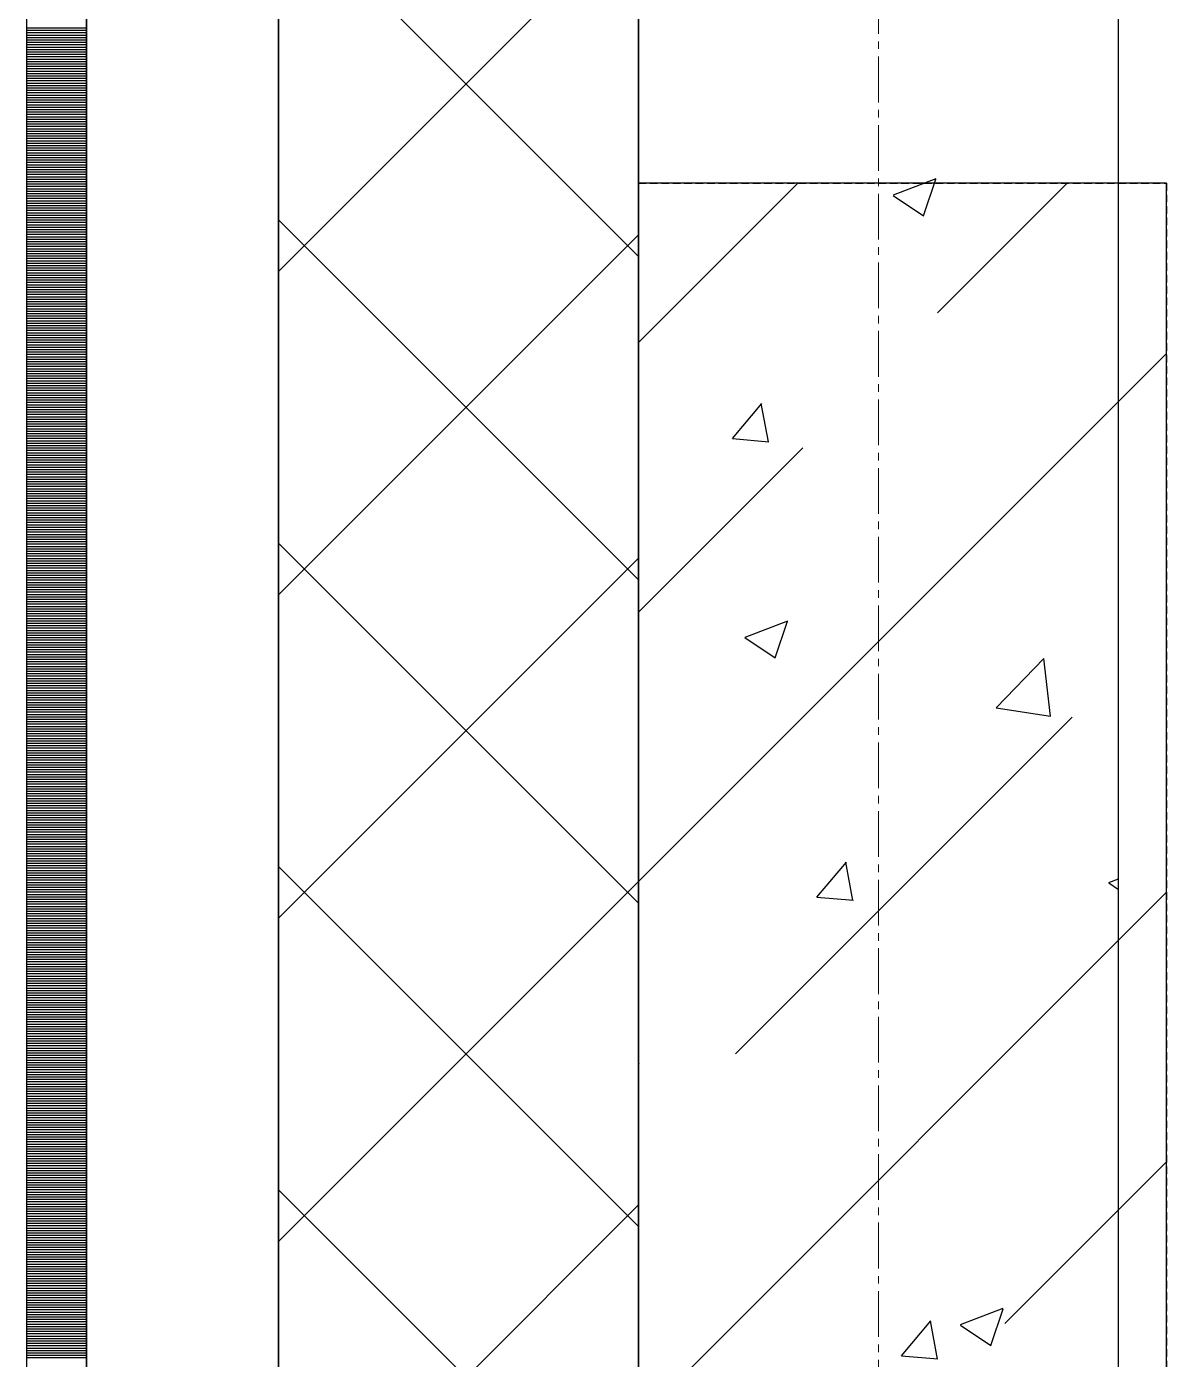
# Model space of a CAD drawing. Header units: millimetres. Extents: x -231292 to 573618, y -153144 to 564035.
# Drawn here: x 8548 to 9023, y 209176 to 209732 of the extents above; entities that cross this region are included whole.
import ezdxf

# ---------------------------------------------------------------- set-up
doc = ezdxf.new("R2010")
doc.units = ezdxf.units.MM
doc.linetypes.add('CENTER2', pattern=[28.575, 19.05, -3.175, 3.175, -3.175])
doc.linetypes.add('HIDDEN2', pattern=[4.7625, 3.175, -1.5875])
doc.layers.get('0').update_dxf_attribs({"color": 250})
for name, color, linetype, lineweight in [('АР_Колонны', 250, 'Continuous', 35), ('АР_Стены ЖБ', 250, 'Continuous', 35), ('АР_Стены ПЕНОблок', 250, 'Continuous', 20), ('АР_Тонкая', 250, 'Continuous', 5), ('АР_Утеплитель', 250, 'Continuous', 0), ('АР_Штриховка', 250, 'Continuous', 0), ('РД_Оси_100', 250, 'Continuous', 0)]:
    doc.layers.add(name, color=color, linetype=linetype, lineweight=lineweight)

# ---------------------------------------------------------------- blocks, each defined once
blk = doc.blocks.new('оси_рен')
at = {"layer": 'РД_Оси_100', "color": 251, "linetype": 'CENTER2', "true_color": 0x636466}
blk.add_line((1195652.916, 135558.25), (1195652.916, 223268.25), dxfattribs=at)

msp = doc.modelspace()

# ---------------------------------------------------------------- linework, layer by layer
at = {"layer": 'АР_Колонны', "color": 18, "linetype": 'HIDDEN2', "lineweight": 25, "true_color": 0x000000}
for p, q in [((8803.243, 209666.253), (9023.243, 209666.253)), ((8803.243, 208466.253), (8803.243, 209666.253)), ((9023.243, 209666.253), (9023.243, 208466.253))]:
    msp.add_line(p, q, dxfattribs=at)
at = {"layer": 'АР_Колонны', "color": 18, "linetype": 'Continuous', "lineweight": 25, "true_color": 0x000000}
for p, q in [((9023.243, 209666.253), (8803.243, 209666.253)), ((8803.243, 209666.253), (8803.243, 208466.253)), ((9023.243, 209666.253), (8803.243, 209666.253)), ((8803.243, 209666.253), (8803.243, 208466.253)), ((9023.243, 208466.253), (9023.243, 209666.253)), ((9023.243, 208466.253), (9023.243, 209666.253))]:
    msp.add_line(p, q, dxfattribs=at)
at = {"layer": 'АР_Стены ЖБ', "color": 18, "linetype": 'Continuous', "lineweight": 25, "true_color": 0x000000}
for p, q in [((9023.243, 209666.253), (8803.243, 209666.253)), ((8803.243, 209666.253), (8803.243, 208466.253)), ((9023.243, 208466.253), (9023.243, 209666.253))]:
    msp.add_line(p, q, dxfattribs=at)
at = {"layer": 'АР_Стены ПЕНОблок', "color": 18, "linetype": 'Continuous', "lineweight": 25, "true_color": 0x000000}
for p, q in [((8803.243, 263866.253), (8803.243, 187666.253)), ((9003.243, 187666.253), (9003.243, 263866.253))]:
    msp.add_line(p, q, dxfattribs=at)
at = {"layer": 'АР_Тонкая', "color": 18, "linetype": 'Continuous', "lineweight": 25, "true_color": 0x000000}
for p, q in [((8548.243, 263866.253), (8548.243, 187666.253)), ((8573.243, 263866.253), (8573.243, 187666.253)), ((8573.243, 187666.253), (8573.243, 263866.253)), ((8653.243, 187666.253), (8653.243, 263866.253))]:
    msp.add_line(p, q, dxfattribs=at)
at = {"layer": 'АР_Утеплитель', "color": 18, "linetype": 'Continuous', "lineweight": 25, "true_color": 0x000000}
for p, q in [((8653.243, 263866.253), (8653.243, 187666.253)), ((8803.243, 187666.253), (8803.243, 263866.253))]:
    msp.add_line(p, q, dxfattribs=at)
at = {"layer": 'АР_Штриховка', "color": 18, "linetype": 'Continuous', "lineweight": 25, "true_color": 0x000000}
for p, q in [((8803.243, 209635.791), (8653.243, 209785.791)), ((8653.243, 209629.504), (8803.243, 209779.504)), ((8548.243, 209731.002), (8573.243, 209731.002)), ((8548.243, 209730.002), (8573.243, 209730.002)), ((8548.243, 209729.002), (8573.243, 209729.002)), ((8548.243, 209728.002), (8573.243, 209728.002)), ((8548.243, 209727.002), (8573.243, 209727.002)), ((8548.243, 209726.002), (8573.243, 209726.002)), ((8548.243, 209725.002), (8573.243, 209725.002)), ((8548.243, 209724.002), (8573.243, 209724.002)), ((8548.243, 209723.002), (8573.243, 209723.002)), ((8548.243, 209722.002), (8573.243, 209722.002)), ((8548.243, 209721.002), (8573.243, 209721.002)), ((8548.243, 209720.002), (8573.243, 209720.002)), ((8548.243, 209719.002), (8573.243, 209719.002)), ((8548.243, 209718.002), (8573.243, 209718.002)), ((8548.243, 209717.002), (8573.243, 209717.002)), ((8548.243, 209716.002), (8573.243, 209716.002)), ((8548.243, 209715.002), (8573.243, 209715.002)), ((8548.243, 209714.002), (8573.243, 209714.002)), ((8548.243, 209713.002), (8573.243, 209713.002)), ((8548.243, 209712.002), (8573.243, 209712.002)), ((8548.243, 209711.002), (8573.243, 209711.002)), ((8548.243, 209710.002), (8573.243, 209710.002)), ((8548.243, 209709.002), (8573.243, 209709.002)), ((8548.243, 209708.002), (8573.243, 209708.002)), ((8548.243, 209707.002), (8573.243, 209707.002)), ((8548.243, 209706.002), (8573.243, 209706.002)), ((8548.243, 209705.002), (8573.243, 209705.002)), ((8548.243, 209704.002), (8573.243, 209704.002)), ((8548.243, 209703.002), (8573.243, 209703.002)), ((8548.243, 209702.002), (8573.243, 209702.002)), ((8548.243, 209701.002), (8573.243, 209701.002)), ((8548.243, 209700.002), (8573.243, 209700.002)), ((8548.243, 209699.002), (8573.243, 209699.002)), ((8548.243, 209698.002), (8573.243, 209698.002)), ((8548.243, 209697.002), (8573.243, 209697.002)), ((8548.243, 209696.002), (8573.243, 209696.002)), ((8548.243, 209695.002), (8573.243, 209695.002)), ((8548.243, 209694.002), (8573.243, 209694.002)), ((8548.243, 209693.002), (8573.243, 209693.002)), ((8548.243, 209692.002), (8573.243, 209692.002)), ((8548.243, 209691.002), (8573.243, 209691.002)), ((8548.243, 209690.002), (8573.243, 209690.002)), ((8548.243, 209689.002), (8573.243, 209689.002)), ((8548.243, 209688.002), (8573.243, 209688.002)), ((8548.243, 209687.002), (8573.243, 209687.002)), ((8548.243, 209686.002), (8573.243, 209686.002)), ((8548.243, 209685.002), (8573.243, 209685.002)), ((8548.243, 209684.002), (8573.243, 209684.002)), ((8548.243, 209683.002), (8573.243, 209683.002)), ((8548.243, 209682.002), (8573.243, 209682.002)), ((8548.243, 209681.002), (8573.243, 209681.002)), ((8548.243, 209680.002), (8573.243, 209680.002)), ((8548.243, 209679.002), (8573.243, 209679.002)), ((8548.243, 209678.002), (8573.243, 209678.002)), ((8548.243, 209677.002), (8573.243, 209677.002)), ((8548.243, 209676.002), (8573.243, 209676.002)), ((8548.243, 209675.002), (8573.243, 209675.002)), ((8548.243, 209674.002), (8573.243, 209674.002)), ((8548.243, 209673.002), (8573.243, 209673.002)), ((8548.243, 209672.002), (8573.243, 209672.002)), ((8548.243, 209671.002), (8573.243, 209671.002)), ((8548.243, 209670.002), (8573.243, 209670.002)), ((8548.243, 209669.002), (8573.243, 209669.002)), ((8548.243, 209668.002), (8573.243, 209668.002)), ((8548.243, 209667.002), (8573.243, 209667.002)), ((8548.243, 209666.002), (8573.243, 209666.002)), ((8803.243, 209599.899), (8869.597, 209666.253)), ((8909.491, 209661.393), (8927.276, 209668.22)), ((8922.046, 209652.678), (8927.196, 209668.027)), ((8927.83, 209612.232), (8981.85, 209666.253)), ((8548.243, 209665.002), (8573.243, 209665.002)), ((8548.243, 209664.002), (8573.243, 209664.002)), ((8548.243, 209663.002), (8573.243, 209663.002)), ((8548.243, 209662.002), (8573.243, 209662.002)), ((8548.243, 209661.002), (8573.243, 209661.002)), ((8909.405, 209661.202), (8922.039, 209652.68)), ((8548.243, 209660.002), (8573.243, 209660.002)), ((8548.243, 209659.002), (8573.243, 209659.002)), ((8548.243, 209658.002), (8573.243, 209658.002)), ((8548.243, 209657.002), (8573.243, 209657.002)), ((8548.243, 209656.002), (8573.243, 209656.002)), ((8548.243, 209655.002), (8573.243, 209655.002)), ((8548.243, 209654.002), (8573.243, 209654.002)), ((8548.243, 209653.002), (8573.243, 209653.002)), ((8548.243, 209652.002), (8573.243, 209652.002)), ((8548.243, 209651.002), (8573.243, 209651.002)), ((8548.243, 209650.002), (8573.243, 209650.002)), ((8803.243, 209501.087), (8653.243, 209651.087)), ((8548.243, 209649.002), (8573.243, 209649.002)), ((8548.243, 209648.002), (8573.243, 209648.002)), ((8548.243, 209647.002), (8573.243, 209647.002)), ((8548.243, 209646.002), (8573.243, 209646.002)), ((8548.243, 209645.002), (8573.243, 209645.002)), ((8548.243, 209644.002), (8573.243, 209644.002)), ((8653.243, 209494.8), (8803.243, 209644.8)), ((8548.243, 209643.002), (8573.243, 209643.002)), ((8548.243, 209642.002), (8573.243, 209642.002)), ((8548.243, 209641.002), (8573.243, 209641.002)), ((8548.243, 209640.002), (8573.243, 209640.002)), ((8548.243, 209639.002), (8573.243, 209639.002)), ((8548.243, 209638.002), (8573.243, 209638.002)), ((8548.243, 209637.002), (8573.243, 209637.002)), ((8548.243, 209636.002), (8573.243, 209636.002)), ((8548.243, 209635.002), (8573.243, 209635.002)), ((8548.243, 209634.002), (8573.243, 209634.002)), ((8548.243, 209633.002), (8573.243, 209633.002)), ((8548.243, 209632.002), (8573.243, 209632.002)), ((8548.243, 209631.002), (8573.243, 209631.002)), ((8548.243, 209630.002), (8573.243, 209630.002)), ((8548.243, 209629.002), (8573.243, 209629.002)), ((8548.243, 209628.002), (8573.243, 209628.002)), ((8548.243, 209627.002), (8573.243, 209627.002)), ((8548.243, 209626.002), (8573.243, 209626.002)), ((8548.243, 209625.002), (8573.243, 209625.002)), ((8548.243, 209624.002), (8573.243, 209624.002)), ((8548.243, 209623.002), (8573.243, 209623.002)), ((8548.243, 209622.002), (8573.243, 209622.002)), ((8548.243, 209621.002), (8573.243, 209621.002)), ((8548.243, 209620.002), (8573.243, 209620.002)), ((8548.243, 209619.002), (8573.243, 209619.002)), ((8548.243, 209618.002), (8573.243, 209618.002)), ((8548.243, 209617.002), (8573.243, 209617.002)), ((8548.243, 209616.002), (8573.243, 209616.002)), ((8548.243, 209615.002), (8573.243, 209615.002)), ((8548.243, 209614.002), (8573.243, 209614.002)), ((8548.243, 209613.002), (8573.243, 209613.002)), ((8548.243, 209612.002), (8573.243, 209612.002)), ((8548.243, 209611.002), (8573.243, 209611.002)), ((8548.243, 209610.002), (8573.243, 209610.002)), ((8548.243, 209609.002), (8573.243, 209609.002)), ((8548.243, 209608.002), (8573.243, 209608.002)), ((8548.243, 209607.002), (8573.243, 209607.002)), ((8548.243, 209606.002), (8573.243, 209606.002)), ((8548.243, 209605.002), (8573.243, 209605.002)), ((8548.243, 209604.002), (8573.243, 209604.002)), ((8548.243, 209603.002), (8573.243, 209603.002)), ((8548.243, 209602.002), (8573.243, 209602.002)), ((8548.243, 209601.002), (8573.243, 209601.002)), ((8548.243, 209600.002), (8573.243, 209600.002)), ((8548.243, 209599.002), (8573.243, 209599.002)), ((8548.243, 209598.002), (8573.243, 209598.002)), ((8548.243, 209597.002), (8573.243, 209597.002)), ((8548.243, 209596.002), (8573.243, 209596.002)), ((8548.243, 209595.002), (8573.243, 209595.002)), ((8548.243, 209594.002), (8573.243, 209594.002)), ((8803.243, 209375.392), (9023.243, 209595.392)), ((8548.243, 209593.002), (8573.243, 209593.002)), ((8548.243, 209592.002), (8573.243, 209592.002)), ((8548.243, 209591.002), (8573.243, 209591.002)), ((8548.243, 209590.002), (8573.243, 209590.002)), ((8548.243, 209589.002), (8573.243, 209589.002)), ((8548.243, 209588.002), (8573.243, 209588.002)), ((8548.243, 209587.002), (8573.243, 209587.002)), ((8548.243, 209586.002), (8573.243, 209586.002)), ((8548.243, 209585.002), (8573.243, 209585.002)), ((8548.243, 209584.002), (8573.243, 209584.002)), ((8548.243, 209583.002), (8573.243, 209583.002)), ((8548.243, 209582.002), (8573.243, 209582.002)), ((8548.243, 209581.002), (8573.243, 209581.002)), ((8548.243, 209580.002), (8573.243, 209580.002)), ((8548.243, 209579.002), (8573.243, 209579.002)), ((8548.243, 209578.002), (8573.243, 209578.002)), ((8548.243, 209577.002), (8573.243, 209577.002)), ((8548.243, 209576.002), (8573.243, 209576.002)), ((8548.243, 209575.002), (8573.243, 209575.002)), ((8548.243, 209574.002), (8573.243, 209574.002)), ((8548.243, 209573.002), (8573.243, 209573.002)), ((8548.243, 209572.002), (8573.243, 209572.002)), ((8842.387, 209559.922), (8854.632, 209574.515)), ((8857.368, 209558.547), (8854.431, 209574.468)), ((8548.243, 209571.002), (8573.243, 209571.002)), ((8548.243, 209570.002), (8573.243, 209570.002)), ((8548.243, 209569.002), (8573.243, 209569.002)), ((8548.243, 209568.002), (8573.243, 209568.002)), ((8548.243, 209567.002), (8573.243, 209567.002)), ((8548.243, 209566.002), (8573.243, 209566.002)), ((8548.243, 209565.002), (8573.243, 209565.002)), ((8548.243, 209564.002), (8573.243, 209564.002)), ((8548.243, 209563.002), (8573.243, 209563.002)), ((8548.243, 209562.002), (8573.243, 209562.002)), ((8548.243, 209561.002), (8573.243, 209561.002)), ((8548.243, 209560.002), (8573.243, 209560.002)), ((8548.243, 209559.002), (8573.243, 209559.002)), ((8548.243, 209558.002), (8573.243, 209558.002)), ((8548.243, 209557.002), (8573.243, 209557.002)), ((8548.243, 209556.002), (8573.243, 209556.002)), ((8548.243, 209555.002), (8573.243, 209555.002)), ((8803.243, 209487.645), (8871.703, 209556.105)), ((8842.386, 209559.912), (8857.568, 209558.584)), ((8548.243, 209554.002), (8573.243, 209554.002)), ((8548.243, 209553.002), (8573.243, 209553.002)), ((8548.243, 209552.002), (8573.243, 209552.002)), ((8548.243, 209551.002), (8573.243, 209551.002)), ((8548.243, 209550.002), (8573.243, 209550.002)), ((8548.243, 209549.002), (8573.243, 209549.002)), ((8548.243, 209548.002), (8573.243, 209548.002)), ((8548.243, 209547.002), (8573.243, 209547.002)), ((8548.243, 209546.002), (8573.243, 209546.002)), ((8548.243, 209545.002), (8573.243, 209545.002)), ((8548.243, 209544.002), (8573.243, 209544.002)), ((8548.243, 209543.002), (8573.243, 209543.002)), ((8548.243, 209542.002), (8573.243, 209542.002)), ((8548.243, 209541.002), (8573.243, 209541.002)), ((8548.243, 209540.002), (8573.243, 209540.002)), ((8548.243, 209539.002), (8573.243, 209539.002)), ((8548.243, 209538.002), (8573.243, 209538.002)), ((8548.243, 209537.002), (8573.243, 209537.002)), ((8548.243, 209536.002), (8573.243, 209536.002)), ((8548.243, 209535.002), (8573.243, 209535.002)), ((8548.243, 209534.002), (8573.243, 209534.002)), ((8548.243, 209533.002), (8573.243, 209533.002)), ((8548.243, 209532.002), (8573.243, 209532.002)), ((8548.243, 209531.002), (8573.243, 209531.002)), ((8548.243, 209530.002), (8573.243, 209530.002)), ((8548.243, 209529.002), (8573.243, 209529.002)), ((8548.243, 209528.002), (8573.243, 209528.002)), ((8548.243, 209527.002), (8573.243, 209527.002)), ((8548.243, 209526.002), (8573.243, 209526.002)), ((8548.243, 209525.002), (8573.243, 209525.002)), ((8548.243, 209524.002), (8573.243, 209524.002)), ((8548.243, 209523.002), (8573.243, 209523.002)), ((8548.243, 209522.002), (8573.243, 209522.002)), ((8548.243, 209521.002), (8573.243, 209521.002)), ((8548.243, 209520.002), (8573.243, 209520.002)), ((8548.243, 209519.002), (8573.243, 209519.002)), ((8548.243, 209518.002), (8573.243, 209518.002)), ((8548.243, 209517.002), (8573.243, 209517.002)), ((8803.243, 209366.383), (8653.243, 209516.383)), ((8548.243, 209516.002), (8573.243, 209516.002)), ((8548.243, 209515.002), (8573.243, 209515.002)), ((8548.243, 209514.002), (8573.243, 209514.002)), ((8548.243, 209513.002), (8573.243, 209513.002)), ((8548.243, 209512.002), (8573.243, 209512.002)), ((8548.243, 209511.002), (8573.243, 209511.002)), ((8548.243, 209510.002), (8573.243, 209510.002)), ((8548.243, 209509.002), (8573.243, 209509.002)), ((8548.243, 209508.002), (8573.243, 209508.002)), ((8548.243, 209507.002), (8573.243, 209507.002)), ((8548.243, 209506.002), (8573.243, 209506.002)), ((8548.243, 209505.002), (8573.243, 209505.002)), ((8653.243, 209360.096), (8803.243, 209510.096)), ((8548.243, 209504.002), (8573.243, 209504.002)), ((8548.243, 209503.002), (8573.243, 209503.002)), ((8548.243, 209502.002), (8573.243, 209502.002)), ((8548.243, 209501.002), (8573.243, 209501.002)), ((8548.243, 209500.002), (8573.243, 209500.002)), ((8548.243, 209499.002), (8573.243, 209499.002)), ((8548.243, 209498.002), (8573.243, 209498.002)), ((8548.243, 209497.002), (8573.243, 209497.002)), ((8548.243, 209496.002), (8573.243, 209496.002)), ((8548.243, 209495.002), (8573.243, 209495.002)), ((8548.243, 209494.002), (8573.243, 209494.002)), ((8548.243, 209493.002), (8573.243, 209493.002)), ((8548.243, 209492.002), (8573.243, 209492.002)), ((8548.243, 209491.002), (8573.243, 209491.002)), ((8548.243, 209490.002), (8573.243, 209490.002)), ((8548.243, 209489.002), (8573.243, 209489.002)), ((8548.243, 209488.002), (8573.243, 209488.002)), ((8548.243, 209487.002), (8573.243, 209487.002)), ((8548.243, 209486.002), (8573.243, 209486.002)), ((8548.243, 209485.002), (8573.243, 209485.002)), ((8548.243, 209484.002), (8573.243, 209484.002)), ((8548.243, 209483.002), (8573.243, 209483.002)), ((8847.689, 209477.205), (8865.474, 209484.032)), ((8860.244, 209468.49), (8865.394, 209483.839)), ((8548.243, 209482.002), (8573.243, 209482.002)), ((8548.243, 209481.002), (8573.243, 209481.002)), ((8548.243, 209480.002), (8573.243, 209480.002)), ((8548.243, 209479.002), (8573.243, 209479.002)), ((8548.243, 209478.002), (8573.243, 209478.002)), ((8548.243, 209477.002), (8573.243, 209477.002)), ((8548.243, 209476.002), (8573.243, 209476.002)), ((8548.243, 209475.002), (8573.243, 209475.002)), ((8548.243, 209474.002), (8573.243, 209474.002)), ((8548.243, 209473.002), (8573.243, 209473.002)), ((8548.243, 209472.002), (8573.243, 209472.002)), ((8847.603, 209477.014), (8860.237, 209468.492)), ((8548.243, 209471.002), (8573.243, 209471.002)), ((8548.243, 209470.002), (8573.243, 209470.002)), ((8548.243, 209469.002), (8573.243, 209469.002)), ((8548.243, 209468.002), (8573.243, 209468.002)), ((8548.243, 209467.002), (8573.243, 209467.002)), ((8952.361, 209447.706), (8972.145, 209468.324)), ((8974.918, 209444.198), (8972.111, 209468.321)), ((8548.243, 209466.002), (8573.243, 209466.002)), ((8548.243, 209465.002), (8573.243, 209465.002)), ((8548.243, 209464.002), (8573.243, 209464.002)), ((8548.243, 209463.002), (8573.243, 209463.002)), ((8548.243, 209462.002), (8573.243, 209462.002)), ((8548.243, 209461.002), (8573.243, 209461.002)), ((8548.243, 209460.002), (8573.243, 209460.002)), ((8548.243, 209459.002), (8573.243, 209459.002)), ((8548.243, 209458.002), (8573.243, 209458.002)), ((8548.243, 209457.002), (8573.243, 209457.002)), ((8548.243, 209456.002), (8573.243, 209456.002)), ((8548.243, 209455.002), (8573.243, 209455.002)), ((8548.243, 209454.002), (8573.243, 209454.002)), ((8548.243, 209453.002), (8573.243, 209453.002)), ((8548.243, 209452.002), (8573.243, 209452.002)), ((8548.243, 209451.002), (8573.243, 209451.002)), ((8548.243, 209450.002), (8573.243, 209450.002)), ((8548.243, 209449.002), (8573.243, 209449.002)), ((8548.243, 209448.002), (8573.243, 209448.002)), ((8548.243, 209447.002), (8573.243, 209447.002)), ((8548.243, 209446.002), (8573.243, 209446.002)), ((8548.243, 209445.002), (8573.243, 209445.002)), ((8548.243, 209444.002), (8573.243, 209444.002)), ((8952.336, 209447.758), (8974.926, 209444.254)), ((8548.243, 209443.002), (8573.243, 209443.002)), ((8548.243, 209442.002), (8573.243, 209442.002)), ((8548.243, 209441.002), (8573.243, 209441.002)), ((8548.243, 209440.002), (8573.243, 209440.002)), ((8548.243, 209439.002), (8573.243, 209439.002)), ((8843.64, 209303.536), (8983.956, 209443.852)), ((8548.243, 209438.002), (8573.243, 209438.002)), ((8548.243, 209437.002), (8573.243, 209437.002)), ((8548.243, 209436.002), (8573.243, 209436.002)), ((8548.243, 209435.002), (8573.243, 209435.002)), ((8548.243, 209434.002), (8573.243, 209434.002)), ((8548.243, 209433.002), (8573.243, 209433.002)), ((8548.243, 209432.002), (8573.243, 209432.002)), ((8548.243, 209431.002), (8573.243, 209431.002)), ((8548.243, 209430.002), (8573.243, 209430.002)), ((8548.243, 209429.002), (8573.243, 209429.002)), ((8548.243, 209428.002), (8573.243, 209428.002)), ((8548.243, 209427.002), (8573.243, 209427.002)), ((8548.243, 209426.002), (8573.243, 209426.002)), ((8548.243, 209425.002), (8573.243, 209425.002)), ((8548.243, 209424.002), (8573.243, 209424.002)), ((8548.243, 209423.002), (8573.243, 209423.002)), ((8548.243, 209422.002), (8573.243, 209422.002)), ((8548.243, 209421.002), (8573.243, 209421.002)), ((8548.243, 209420.002), (8573.243, 209420.002)), ((8548.243, 209419.002), (8573.243, 209419.002)), ((8548.243, 209418.002), (8573.243, 209418.002)), ((8548.243, 209417.002), (8573.243, 209417.002)), ((8548.243, 209416.002), (8573.243, 209416.002)), ((8548.243, 209415.002), (8573.243, 209415.002)), ((8548.243, 209414.002), (8573.243, 209414.002)), ((8548.243, 209413.002), (8573.243, 209413.002)), ((8548.243, 209412.002), (8573.243, 209412.002)), ((8548.243, 209411.002), (8573.243, 209411.002)), ((8548.243, 209410.002), (8573.243, 209410.002)), ((8548.243, 209409.002), (8573.243, 209409.002)), ((8548.243, 209408.002), (8573.243, 209408.002)), ((8548.243, 209407.002), (8573.243, 209407.002)), ((8548.243, 209406.002), (8573.243, 209406.002)), ((8548.243, 209405.002), (8573.243, 209405.002)), ((8548.243, 209404.002), (8573.243, 209404.002)), ((8548.243, 209403.002), (8573.243, 209403.002)), ((8548.243, 209402.002), (8573.243, 209402.002)), ((8548.243, 209401.002), (8573.243, 209401.002)), ((8548.243, 209400.002), (8573.243, 209400.002)), ((8548.243, 209399.002), (8573.243, 209399.002)), ((8548.243, 209398.002), (8573.243, 209398.002)), ((8548.243, 209397.002), (8573.243, 209397.002)), ((8548.243, 209396.002), (8573.243, 209396.002)), ((8548.243, 209395.002), (8573.243, 209395.002)), ((8548.243, 209394.002), (8573.243, 209394.002)), ((8548.243, 209393.002), (8573.243, 209393.002)), ((8548.243, 209392.002), (8573.243, 209392.002)), ((8548.243, 209391.002), (8573.243, 209391.002)), ((8548.243, 209390.002), (8573.243, 209390.002)), ((8548.243, 209389.002), (8573.243, 209389.002)), ((8548.243, 209388.002), (8573.243, 209388.002)), ((8548.243, 209387.002), (8573.243, 209387.002)), ((8548.243, 209386.002), (8573.243, 209386.002)), ((8548.243, 209385.002), (8573.243, 209385.002)), ((8548.243, 209384.002), (8573.243, 209384.002)), ((8548.243, 209383.002), (8573.243, 209383.002)), ((8877.63, 209368.865), (8889.875, 209383.458)), ((8892.61, 209367.49), (8889.673, 209383.411)), ((8548.243, 209382.002), (8573.243, 209382.002)), ((8548.243, 209381.002), (8573.243, 209381.002)), ((8548.243, 209380.002), (8573.243, 209380.002)), ((8548.243, 209379.002), (8573.243, 209379.002)), ((8548.243, 209378.002), (8573.243, 209378.002)), ((8803.243, 209231.679), (8653.243, 209381.679)), ((8548.243, 209377.002), (8573.243, 209377.002)), ((8548.243, 209376.002), (8573.243, 209376.002)), ((8548.243, 209375.002), (8573.243, 209375.002)), ((8548.243, 209374.002), (8573.243, 209374.002)), ((8548.243, 209373.002), (8573.243, 209373.002)), ((8548.243, 209372.002), (8573.243, 209372.002)), ((8653.243, 209225.392), (8803.243, 209375.392)), ((8999.217, 209374.749), (9003.243, 209372.033)), ((8999.304, 209374.94), (9003.243, 209376.452)), ((8548.243, 209371.002), (8573.243, 209371.002)), ((8548.243, 209370.002), (8573.243, 209370.002)), ((8548.243, 209369.002), (8573.243, 209369.002)), ((8548.243, 209368.002), (8573.243, 209368.002)), ((8548.243, 209367.002), (8573.243, 209367.002)), ((8803.243, 209150.886), (9023.243, 209370.886)), ((8877.629, 209368.855), (8892.811, 209367.527)), ((8548.243, 209366.002), (8573.243, 209366.002)), ((8548.243, 209365.002), (8573.243, 209365.002)), ((8548.243, 209364.002), (8573.243, 209364.002)), ((8548.243, 209363.002), (8573.243, 209363.002)), ((8548.243, 209362.002), (8573.243, 209362.002)), ((8548.243, 209361.002), (8573.243, 209361.002)), ((8548.243, 209360.002), (8573.243, 209360.002)), ((8548.243, 209359.002), (8573.243, 209359.002)), ((8548.243, 209358.002), (8573.243, 209358.002)), ((8548.243, 209357.002), (8573.243, 209357.002)), ((8548.243, 209356.002), (8573.243, 209356.002)), ((8548.243, 209355.002), (8573.243, 209355.002)), ((8548.243, 209354.002), (8573.243, 209354.002)), ((8548.243, 209353.002), (8573.243, 209353.002)), ((8548.243, 209352.002), (8573.243, 209352.002)), ((8548.243, 209351.002), (8573.243, 209351.002)), ((8548.243, 209350.002), (8573.243, 209350.002)), ((8548.243, 209349.002), (8573.243, 209349.002)), ((8548.243, 209348.002), (8573.243, 209348.002)), ((8548.243, 209347.002), (8573.243, 209347.002)), ((8548.243, 209346.002), (8573.243, 209346.002)), ((8548.243, 209345.002), (8573.243, 209345.002)), ((8548.243, 209344.002), (8573.243, 209344.002)), ((8548.243, 209343.002), (8573.243, 209343.002)), ((8548.243, 209342.002), (8573.243, 209342.002)), ((8548.243, 209341.002), (8573.243, 209341.002)), ((8548.243, 209340.002), (8573.243, 209340.002)), ((8548.243, 209339.002), (8573.243, 209339.002)), ((8548.243, 209338.002), (8573.243, 209338.002)), ((8548.243, 209337.002), (8573.243, 209337.002)), ((8548.243, 209336.002), (8573.243, 209336.002)), ((8548.243, 209335.002), (8573.243, 209335.002)), ((8548.243, 209334.002), (8573.243, 209334.002)), ((8548.243, 209333.002), (8573.243, 209333.002)), ((8548.243, 209332.002), (8573.243, 209332.002)), ((8548.243, 209331.002), (8573.243, 209331.002)), ((8548.243, 209330.002), (8573.243, 209330.002)), ((8548.243, 209329.002), (8573.243, 209329.002)), ((8548.243, 209328.002), (8573.243, 209328.002)), ((8548.243, 209327.002), (8573.243, 209327.002)), ((8548.243, 209326.002), (8573.243, 209326.002)), ((8548.243, 209325.002), (8573.243, 209325.002)), ((8548.243, 209324.002), (8573.243, 209324.002)), ((8548.243, 209323.002), (8573.243, 209323.002)), ((8548.243, 209322.002), (8573.243, 209322.002)), ((8548.243, 209321.002), (8573.243, 209321.002)), ((8548.243, 209320.002), (8573.243, 209320.002)), ((8548.243, 209319.002), (8573.243, 209319.002)), ((8548.243, 209318.002), (8573.243, 209318.002)), ((8548.243, 209317.002), (8573.243, 209317.002)), ((8548.243, 209316.002), (8573.243, 209316.002)), ((8548.243, 209315.002), (8573.243, 209315.002)), ((8548.243, 209314.002), (8573.243, 209314.002)), ((8548.243, 209313.002), (8573.243, 209313.002)), ((8548.243, 209312.002), (8573.243, 209312.002)), ((8548.243, 209311.002), (8573.243, 209311.002)), ((8548.243, 209310.002), (8573.243, 209310.002)), ((8548.243, 209309.002), (8573.243, 209309.002)), ((8548.243, 209308.002), (8573.243, 209308.002)), ((8548.243, 209307.002), (8573.243, 209307.002)), ((8548.243, 209306.002), (8573.243, 209306.002)), ((8548.243, 209305.002), (8573.243, 209305.002)), ((8548.243, 209304.002), (8573.243, 209304.002)), ((8548.243, 209303.002), (8573.243, 209303.002)), ((8548.243, 209302.002), (8573.243, 209302.002)), ((8548.243, 209301.002), (8573.243, 209301.002)), ((8548.243, 209300.002), (8573.243, 209300.002)), ((8803.243, 209299.679), (8803.672, 209299.844)), ((8803.243, 209298.61), (8803.592, 209299.651)), ((8548.243, 209299.002), (8573.243, 209299.002)), ((8548.243, 209298.002), (8573.243, 209298.002)), ((8548.243, 209297.002), (8573.243, 209297.002)), ((8548.243, 209296.002), (8573.243, 209296.002)), ((8548.243, 209295.002), (8573.243, 209295.002)), ((8548.243, 209294.002), (8573.243, 209294.002)), ((8548.243, 209293.002), (8573.243, 209293.002)), ((8548.243, 209292.002), (8573.243, 209292.002)), ((8548.243, 209291.002), (8573.243, 209291.002)), ((8548.243, 209290.002), (8573.243, 209290.002)), ((8548.243, 209289.002), (8573.243, 209289.002)), ((8548.243, 209288.002), (8573.243, 209288.002)), ((8548.243, 209287.002), (8573.243, 209287.002)), ((8548.243, 209286.002), (8573.243, 209286.002)), ((8548.243, 209285.002), (8573.243, 209285.002)), ((8548.243, 209284.002), (8573.243, 209284.002)), ((8548.243, 209283.002), (8573.243, 209283.002)), ((8548.243, 209282.002), (8573.243, 209282.002)), ((8548.243, 209281.002), (8573.243, 209281.002)), ((8548.243, 209280.002), (8573.243, 209280.002)), ((8548.243, 209279.002), (8573.243, 209279.002)), ((8548.243, 209278.002), (8573.243, 209278.002)), ((8548.243, 209277.002), (8573.243, 209277.002)), ((8548.243, 209276.002), (8573.243, 209276.002)), ((8548.243, 209275.002), (8573.243, 209275.002)), ((8548.243, 209274.002), (8573.243, 209274.002)), ((8548.243, 209273.002), (8573.243, 209273.002)), ((8548.243, 209272.002), (8573.243, 209272.002)), ((8548.243, 209271.002), (8573.243, 209271.002)), ((8548.243, 209270.002), (8573.243, 209270.002)), ((8548.243, 209269.002), (8573.243, 209269.002)), ((8548.243, 209268.002), (8573.243, 209268.002)), ((8548.243, 209267.002), (8573.243, 209267.002)), ((8548.243, 209266.002), (8573.243, 209266.002)), ((8548.243, 209265.002), (8573.243, 209265.002)), ((8548.243, 209264.002), (8573.243, 209264.002)), ((8548.243, 209263.002), (8573.243, 209263.002)), ((8548.243, 209262.002), (8573.243, 209262.002)), ((8548.243, 209261.002), (8573.243, 209261.002)), ((8548.243, 209260.002), (8573.243, 209260.002)), ((8548.243, 209259.002), (8573.243, 209259.002)), ((8548.243, 209258.002), (8573.243, 209258.002)), ((8548.243, 209257.002), (8573.243, 209257.002)), ((8548.243, 209256.002), (8573.243, 209256.002)), ((8955.893, 209191.283), (9023.243, 209258.633)), ((8548.243, 209255.002), (8573.243, 209255.002)), ((8548.243, 209254.002), (8573.243, 209254.002)), ((8548.243, 209253.002), (8573.243, 209253.002)), ((8548.243, 209252.002), (8573.243, 209252.002)), ((8548.243, 209251.002), (8573.243, 209251.002)), ((8548.243, 209250.002), (8573.243, 209250.002)), ((8548.243, 209249.002), (8573.243, 209249.002)), ((8548.243, 209248.002), (8573.243, 209248.002)), ((8548.243, 209247.002), (8573.243, 209247.002)), ((8548.243, 209246.002), (8573.243, 209246.002)), ((8548.243, 209245.002), (8573.243, 209245.002)), ((8803.243, 209096.975), (8653.243, 209246.975)), ((8548.243, 209244.002), (8573.243, 209244.002)), ((8548.243, 209243.002), (8573.243, 209243.002)), ((8548.243, 209242.002), (8573.243, 209242.002)), ((8548.243, 209241.002), (8573.243, 209241.002)), ((8548.243, 209240.002), (8573.243, 209240.002)), ((8548.243, 209239.002), (8573.243, 209239.002)), ((8653.243, 209090.688), (8803.243, 209240.688)), ((8548.243, 209238.002), (8573.243, 209238.002)), ((8548.243, 209237.002), (8573.243, 209237.002)), ((8548.243, 209236.002), (8573.243, 209236.002)), ((8548.243, 209235.002), (8573.243, 209235.002)), ((8548.243, 209234.002), (8573.243, 209234.002)), ((8548.243, 209233.002), (8573.243, 209233.002)), ((8548.243, 209232.002), (8573.243, 209232.002)), ((8548.243, 209231.002), (8573.243, 209231.002)), ((8548.243, 209230.002), (8573.243, 209230.002)), ((8548.243, 209229.002), (8573.243, 209229.002)), ((8548.243, 209228.002), (8573.243, 209228.002)), ((8548.243, 209227.002), (8573.243, 209227.002)), ((8548.243, 209226.002), (8573.243, 209226.002)), ((8548.243, 209225.002), (8573.243, 209225.002)), ((8548.243, 209224.002), (8573.243, 209224.002)), ((8548.243, 209223.002), (8573.243, 209223.002)), ((8548.243, 209222.002), (8573.243, 209222.002)), ((8548.243, 209221.002), (8573.243, 209221.002)), ((8548.243, 209220.002), (8573.243, 209220.002)), ((8548.243, 209219.002), (8573.243, 209219.002)), ((8548.243, 209218.002), (8573.243, 209218.002)), ((8548.243, 209217.002), (8573.243, 209217.002)), ((8548.243, 209216.002), (8573.243, 209216.002)), ((8548.243, 209215.002), (8573.243, 209215.002)), ((8548.243, 209214.002), (8573.243, 209214.002)), ((8548.243, 209213.002), (8573.243, 209213.002)), ((8548.243, 209212.002), (8573.243, 209212.002)), ((8548.243, 209211.002), (8573.243, 209211.002)), ((8548.243, 209210.002), (8573.243, 209210.002)), ((8548.243, 209209.002), (8573.243, 209209.002)), ((8548.243, 209208.002), (8573.243, 209208.002)), ((8548.243, 209207.002), (8573.243, 209207.002)), ((8548.243, 209206.002), (8573.243, 209206.002)), ((8548.243, 209205.002), (8573.243, 209205.002)), ((8548.243, 209204.002), (8573.243, 209204.002)), ((8548.243, 209203.002), (8573.243, 209203.002)), ((8548.243, 209202.002), (8573.243, 209202.002)), ((8548.243, 209201.002), (8573.243, 209201.002)), ((8548.243, 209200.002), (8573.243, 209200.002)), ((8548.243, 209199.002), (8573.243, 209199.002)), ((8548.243, 209198.002), (8573.243, 209198.002)), ((8548.243, 209197.002), (8573.243, 209197.002)), ((8548.243, 209196.002), (8573.243, 209196.002)), ((8548.243, 209195.002), (8573.243, 209195.002)), ((8937.502, 209190.752), (8955.286, 209197.579)), ((8950.057, 209182.037), (8955.207, 209197.386)), ((8548.243, 209194.002), (8573.243, 209194.002)), ((8548.243, 209193.002), (8573.243, 209193.002)), ((8548.243, 209192.002), (8573.243, 209192.002)), ((8548.243, 209191.002), (8573.243, 209191.002)), ((8548.243, 209190.002), (8573.243, 209190.002)), ((8548.243, 209189.002), (8573.243, 209189.002)), ((8912.874, 209177.808), (8925.119, 209192.402)), ((8927.853, 209176.433), (8924.916, 209192.354)), ((8937.415, 209190.561), (8950.05, 209182.039)), ((8548.243, 209188.002), (8573.243, 209188.002)), ((8548.243, 209187.002), (8573.243, 209187.002)), ((8548.243, 209186.002), (8573.243, 209186.002)), ((8548.243, 209185.002), (8573.243, 209185.002)), ((8548.243, 209184.002), (8573.243, 209184.002)), ((8548.243, 209183.002), (8573.243, 209183.002)), ((8548.243, 209182.002), (8573.243, 209182.002)), ((8548.243, 209181.002), (8573.243, 209181.002)), ((8548.243, 209180.002), (8573.243, 209180.002)), ((8548.243, 209179.002), (8573.243, 209179.002)), ((8548.243, 209178.002), (8573.243, 209178.002)), ((8912.873, 209177.799), (8928.055, 209176.47)), ((8548.243, 209177.002), (8573.243, 209177.002))]:
    msp.add_line(p, q, dxfattribs=at)

# ---------------------------------------------------------------- block references
at = {"rotation": 359.999868838025}
msp.add_blockref('оси_рен', (-1186750.035, 50655.808), dxfattribs=at)

doc.saveas('drawing.dxf')
